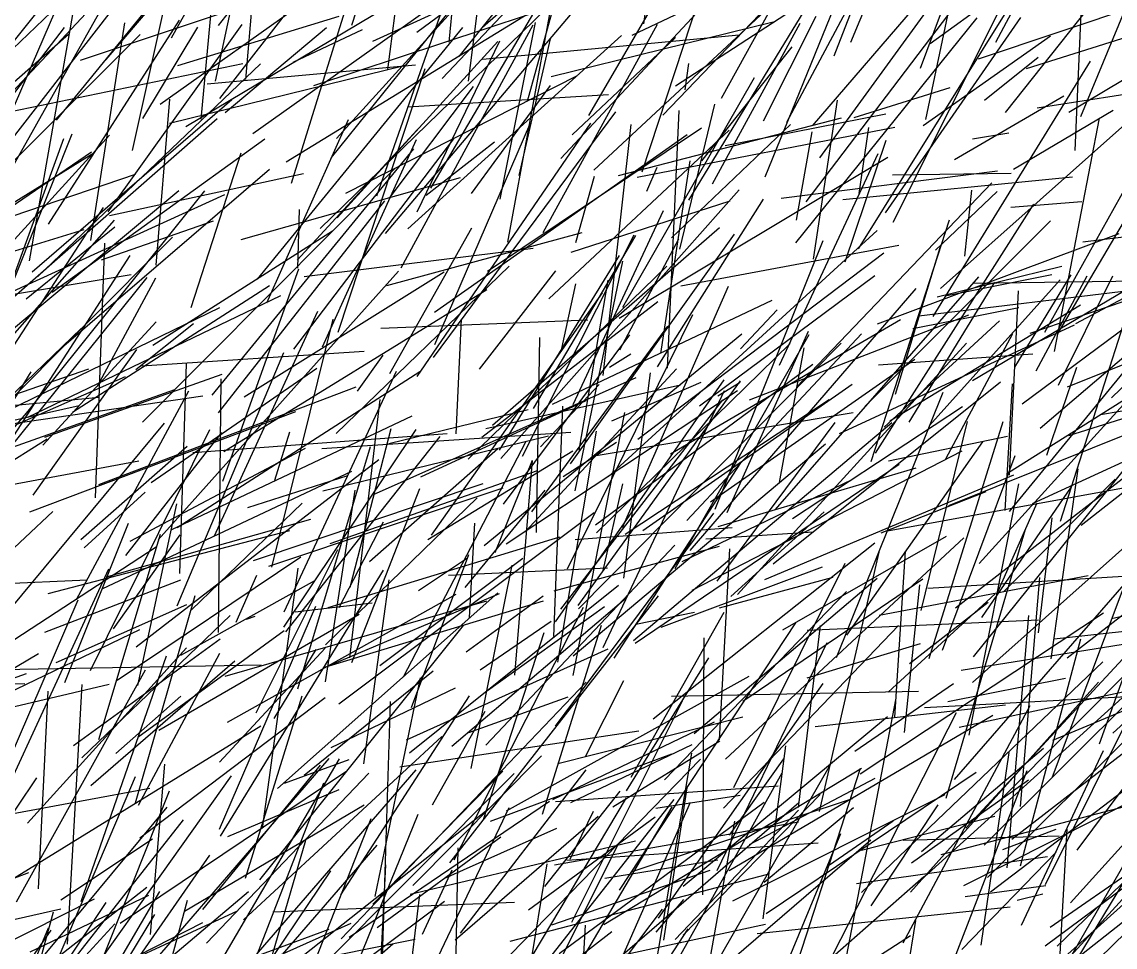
# Model space of a CAD drawing. Header units: metres. Extents: x 0 to 1019, y 0 to 619.
# Drawn here: x 688.9 to 769.9, y 483.8 to 552.3 of the extents above; entities that cross this region are included whole.
import ezdxf

# ---------------------------------------------------------------- set-up
doc = ezdxf.new("R2010")
doc.units = ezdxf.units.M

msp = doc.modelspace()

# ---------------------------------------------------------------- linework, layer by layer
at = {"color": 61}
for p, q in [((761.089, 550.786), (771.007, 569.623)), ((714.947, 550.859), (726.836, 556.308)), ((736.411, 545.372), (746.606, 556.003)), ((719.017, 513.955), (729.762, 520.522))]:
    msp.add_line(p, q, dxfattribs=at)
at = {"color": 148}
for p, q in [((695.201, 549.504), (710.944, 567.981)), ((721.343, 549.729), (735.029, 566.844)), ((755.501, 548.86), (761.26, 564.429))]:
    msp.add_line(p, q, dxfattribs=at)
at = {"color": 42}
for p, q in [((705.543, 548.03), (707.186, 567.194)), ((732.804, 505.168), (742.185, 519.626)), ((729.668, 485.609), (737.863, 501.993)), ((738.093, 479.911), (751.822, 491.712)), ((743.403, 477.223), (749.609, 492.167))]:
    msp.add_line(p, q, dxfattribs=at)
at = {"color": 197}
for p, q in [((720.085, 548.096), (737.903, 567.004)), ((748.034, 542.214), (758.63, 556.795)), ((720.791, 498.648), (733.68, 509.62)), ((762.974, 485.392), (769.046, 498.334))]:
    msp.add_line(p, q, dxfattribs=at)
at = {"color": 112}
for p, q in [((720.603, 550.797), (722.152, 566.624)), ((695.345, 538.224), (705.273, 552.104)), ((734.061, 496.347), (740.966, 508.562))]:
    msp.add_line(p, q, dxfattribs=at)
at = {"color": 83}
for p, q in [((703.503, 552.029), (713.9, 565.206)), ((712.949, 539.605), (730.088, 548.319)), ((739.14, 523.842), (752.127, 533.511)), ((750.054, 506.876), (760.125, 521.19))]:
    msp.add_line(p, q, dxfattribs=at)
at = {"color": 70}
for p, q in [((723.056, 551.894), (738.794, 565.745)), ((697.366, 494.453), (701.773, 509.808)), ((707.872, 495.507), (724.204, 509.996)), ((751.025, 496.595), (769.045, 508.517))]:
    msp.add_line(p, q, dxfattribs=at)
at = {"color": 153}
for p, q in [((703.295, 547.913), (706.879, 564.8)), ((679.209, 539.383), (693.362, 557.136)), ((762.194, 538.565), (767.45, 538.98))]:
    msp.add_line(p, q, dxfattribs=at)
at = {"color": 59}
for p, q in [((713.392, 552.045), (717.488, 564.72)), ((750.915, 535.489), (762.096, 553.407)), ((732, 526.089), (734.061, 544.691)), ((740.498, 524.601), (742.141, 525.617))]:
    msp.add_line(p, q, dxfattribs=at)
at = {"color": 202}
for p, q in [((718.192, 551.533), (736.502, 565.028)), ((766.952, 542.777), (767.565, 556.695))]:
    msp.add_line(p, q, dxfattribs=at)
at = {"color": 19}
for p, q in [((722.027, 547.892), (724.208, 565.078)), ((758.794, 534.949), (759.294, 539.834)), ((694.551, 525.323), (698.869, 533.333)), ((754.924, 529.587), (762.786, 531.142)), ((691.962, 477.809), (711.709, 485.103))]:
    msp.add_line(p, q, dxfattribs=at)
at = {"color": 62}
for p, q in [((756.206, 550.681), (775.169, 564.459)), ((700.995, 486.423), (714.309, 494.3))]:
    msp.add_line(p, q, dxfattribs=at)
at = {"color": 54}
for p, q in [((702.231, 545.078), (703.894, 563.162)), ((760.036, 508.173), (766.683, 517.844)), ((741.677, 495.594), (749.927, 512.21)), ((726.474, 486.517), (735.846, 493.402)), ((760.918, 472.737), (771.127, 489.506)), ((679.522, 467.767), (695.837, 485.49))]:
    msp.add_line(p, q, dxfattribs=at)
at = {"color": 185}
for p, q in [((716.062, 548.765), (717.917, 563.487)), ((728.143, 548.248), (744.578, 552.29)), ((758.031, 542.108), (766.107, 546.813)), ((731.433, 515.052), (747.534, 526.932)), ((694.027, 504.261), (702.862, 522.098))]:
    msp.add_line(p, q, dxfattribs=at)
at = {"color": 12}
for p, q in [((740.757, 546.633), (749.969, 563.327)), ((696.977, 513.829), (709.956, 520.723))]:
    msp.add_line(p, q, dxfattribs=at)
at = {"color": 186}
for p, q in [((711.875, 542.253), (727.71, 561.914)), ((707.083, 531.493), (713.13, 545.057)), ((767.52, 535.989), (783.591, 537.973)), ((762.08, 518.72), (762.764, 532.375)), ((732.006, 505.958), (740.988, 524.991))]:
    msp.add_line(p, q, dxfattribs=at)
at = {"color": 115}
for p, q in [((730.933, 545.37), (740.698, 562.098)), ((731.513, 514.458), (745.849, 528.474)), ((732.724, 494.16), (740.642, 499.032)), ((715.089, 473.85), (715.896, 489.867)), ((683.596, 476.051), (702.351, 485.577))]:
    msp.add_line(p, q, dxfattribs=at)
at = {"color": 221}
for p, q in [((747.491, 544.585), (762.754, 562.361)), ((707.464, 511.907), (711.998, 530.28)), ((717.202, 503.785), (726.274, 521.192))]:
    msp.add_line(p, q, dxfattribs=at)
at = {"color": 72}
for p, q in [((750.334, 550.789), (755.053, 562.14)), ((701.09, 544.542), (718.061, 554.659)), ((684.804, 521.373), (693.351, 529.58)), ((682.672, 500.054), (697.675, 507.294)), ((747.688, 500.091), (761.787, 501.709)), ((738.189, 473.564), (755.743, 489.001))]:
    msp.add_line(p, q, dxfattribs=at)
at = {"color": 23}
msp.add_line((703.621, 546.623), (715.062, 561.378), dxfattribs=at)
at = {"color": 74}
for p, q in [((749.117, 549.773), (753.75, 561.817)), ((758.501, 504.274), (775.62, 507.015)), ((705.523, 488.859), (709.697, 502.38)), ((713.183, 484.488), (728.024, 494.584))]:
    msp.add_line(p, q, dxfattribs=at)
at = {"color": 84}
for p, q in [((684.802, 543.425), (700.806, 560.532)), ((689.515, 534.59), (692.88, 553.676)), ((763.789, 516.613), (783.415, 525.685)), ((703.58, 497.453), (711.418, 505.916))]:
    msp.add_line(p, q, dxfattribs=at)
at = {"color": 16}
for p, q in [((734.158, 551.31), (754.122, 560.818)), ((753.657, 524.707), (756.967, 535.583)), ((723.993, 512.996), (726.766, 519.819)), ((761.38, 494.614), (777.076, 510.434)), ((694.048, 495.732), (704.71, 504.966)), ((728.741, 483.279), (743.922, 494.509))]:
    msp.add_line(p, q, dxfattribs=at)
at = {"color": 51}
for p, q in [((735.02, 552.149), (736.177, 560.958)), ((725.788, 540.915), (728.101, 551.03)), ((753.232, 522.751), (767.358, 531.329)), ((697.389, 526.557), (701.658, 529.949)), ((727.515, 493.614), (731.888, 507.616)), ((764.726, 483.868), (773.528, 490.403))]:
    msp.add_line(p, q, dxfattribs=at)
at = {"color": 203}
msp.add_line((744.008, 540.808), (752.055, 560.659), dxfattribs=at)
at = {"color": 104}
for p, q in [((745.591, 544.871), (753.881, 560.388)), ((716.199, 526.255), (722.264, 537.039)), ((694.406, 517.035), (695.095, 535.91)), ((748.769, 489.866), (753.475, 493.115))]:
    msp.add_line(p, q, dxfattribs=at)
at = {"color": 233}
msp.add_line((708.918, 540.343), (715.02, 560.052), dxfattribs=at)
at = {"color": 50}
for p, q in [((731.315, 541.313), (750.838, 559.5)), ((761.799, 545.579), (772.477, 559.03)), ((755.707, 544.622), (765.129, 551.247)), ((750.578, 545.222), (757.708, 547.43)), ((689.26, 531.77), (695.846, 537.101)), ((758.846, 492.573), (774.267, 509.222))]:
    msp.add_line(p, q, dxfattribs=at)
at = {"color": 39}
for p, q in [((734.89, 541.189), (741.028, 559.912)), ((699.883, 544.798), (717.356, 549.094)), ((712.376, 529.316), (718.825, 548.838)), ((745.064, 526.859), (752.362, 542.535)), ((767.407, 515.025), (779.648, 524.623)), ((746.022, 515.503), (758.602, 523.809))]:
    msp.add_line(p, q, dxfattribs=at)
at = {"color": 24}
for p, q in [((755.907, 545.068), (758.947, 559.55)), ((716.145, 539.208), (722.389, 547.508)), ((703.595, 492.496), (710.725, 509.021)), ((758.363, 500.066), (772.198, 503.042)), ((724.027, 478.57), (733.739, 494.812)), ((758.809, 487.52), (764.776, 488.337))]:
    msp.add_line(p, q, dxfattribs=at)
at = {"color": 155}
for p, q in [((767.383, 545.274), (773.459, 560.037)), ((695.449, 537.941), (709.815, 541.05)), ((753.605, 500.801), (754.383, 513.091)), ((715.257, 485.223), (724.413, 491.94))]:
    msp.add_line(p, q, dxfattribs=at)
at = {"color": 134}
for p, q in [((697.139, 542.764), (700.783, 559.221)), ((759.797, 549.563), (778.022, 555.651)), ((719.285, 514.267), (731.944, 532.223)), ((729.921, 513.963), (741.546, 514.838)), ((757.402, 494.786), (763.287, 514.722))]:
    msp.add_line(p, q, dxfattribs=at)
at = {"color": 237}
for p, q in [((715.237, 539.398), (722.153, 559.125)), ((734.256, 506.464), (753.368, 522.617)), ((722.231, 496.99), (725.26, 512.058))]:
    msp.add_line(p, q, dxfattribs=at)
at = {"color": 3}
for p, q in [((726.406, 546.411), (729.91, 559.242)), ((692.688, 523.395), (707.287, 532.758)), ((722.058, 499.661), (729.4, 502.297)), ((728.628, 479.057), (746.483, 494.464))]:
    msp.add_line(p, q, dxfattribs=at)
at = {"color": 14}
for p, q in [((737.364, 547.545), (754.945, 559.01)), ((738.203, 515.359), (751.13, 529.198)), ((700.446, 509.042), (708.349, 527.802)), ((732.642, 522.749), (739.268, 525.619)), ((723.659, 493.095), (737.081, 498.069))]:
    msp.add_line(p, q, dxfattribs=at)
at = {"color": 218}
for p, q in [((700.024, 551.102), (704.194, 558.588)), ((724.378, 539.173), (726.981, 552.255)), ((741.463, 509.741), (748.375, 516.014)), ((769.65, 508.105), (784.821, 511.517)), ((754.21, 484.075), (763.624, 501.655)), ((708.4, 495.908), (713.178, 497.651)), ((731.653, 474.935), (738.297, 485.128))]:
    msp.add_line(p, q, dxfattribs=at)
at = {"color": 76}
for p, q in [((712.247, 543.651), (725.763, 558.571)), ((712.605, 484.367), (730.752, 503.396))]:
    msp.add_line(p, q, dxfattribs=at)
at = {"color": 37}
for p, q in [((738.342, 539.076), (749.43, 557.273)), ((688.13, 545.659), (705.324, 549.198)), ((685.236, 537.005), (694.286, 542.589)), ((686.377, 468.428), (691.288, 486.385))]:
    msp.add_line(p, q, dxfattribs=at)
at = {"color": 71}
for p, q in [((753.481, 537.453), (763.191, 556.857)), ((729.767, 523.962), (736.461, 538.326))]:
    msp.add_line(p, q, dxfattribs=at)
at = {"color": 193}
for p, q in [((688.386, 541.742), (696.471, 556.154)), ((757.449, 532.036), (765.221, 533.581)), ((737.934, 488.285), (753.056, 500.853))]:
    msp.add_line(p, q, dxfattribs=at)
at = {"color": 143}
for p, q in [((699.195, 546.204), (712.371, 555.563)), ((711.22, 528.214), (718.169, 543.584)), ((706.312, 501.109), (712.351, 513.214)), ((754.328, 499.648), (755.439, 510.596))]:
    msp.add_line(p, q, dxfattribs=at)
at = {"color": 90}
for p, q in [((715.888, 536.612), (732.075, 555.79)), ((730.679, 497.891), (733.518, 503.518))]:
    msp.add_line(p, q, dxfattribs=at)
at = {"color": 129}
for p, q in [((747.032, 538.963), (759.666, 555.594)), ((694.642, 499.136), (699.225, 514.361)), ((711.38, 504.495), (727.578, 509.41)), ((733.727, 495.337), (739.834, 505.198)), ((703.87, 480.383), (718.146, 496.899))]:
    msp.add_line(p, q, dxfattribs=at)
at = {"color": 89}
for p, q in [((682.421, 544.717), (693.57, 555.359)), ((743.865, 544.953), (747.781, 552.726)), ((683.449, 527.622), (703.412, 545.141)), ((713.384, 504.849), (718.412, 517.725))]:
    msp.add_line(p, q, dxfattribs=at)
at = {"color": 243}
for p, q in [((693.283, 549.455), (709.706, 554.946)), ((732.446, 480.817), (738.468, 494.493)), ((758.567, 483.582), (765.548, 490.79)), ((724.952, 478.984), (732.635, 484.923))]:
    msp.add_line(p, q, dxfattribs=at)
at = {"color": 142}
for p, q in [((706.047, 544.014), (721.603, 555.075)), ((758.711, 488.322), (772.569, 495.31))]:
    msp.add_line(p, q, dxfattribs=at)
at = {"color": 224}
msp.add_line((711.048, 536.979), (729.902, 555.331), dxfattribs=at)
at = {"color": 80}
msp.add_line((683.886, 535.659), (692.063, 554.609), dxfattribs=at)
at = {"color": 183}
for p, q in [((686.177, 540.993), (696.602, 554.439)), ((757.14, 505.758), (762.501, 520.172)), ((709.782, 483.136), (723.542, 494.033))]:
    msp.add_line(p, q, dxfattribs=at)
at = {"color": 207}
for p, q in [((710.579, 547.589), (729.67, 553.92)), ((673.67, 519.468), (693.18, 523.89)), ((740.627, 499.122), (741.374, 513.253)), ((765.408, 506.585), (773.966, 507.552)), ((765.623, 483.825), (785.103, 502.685))]:
    msp.add_line(p, q, dxfattribs=at)
at = {"color": 164}
msp.add_line((719.233, 539.978), (727.535, 554.129), dxfattribs=at)
at = {"color": 68}
for p, q in [((724.927, 535.976), (728.25, 553.969)), ((706.092, 512.406), (723.107, 518.103)), ((765.322, 473.788), (766.355, 492.495)), ((735.925, 484.873), (737.974, 487.279)), ((701.77, 480.377), (713.332, 485.538))]:
    msp.add_line(p, q, dxfattribs=at)
at = {"color": 246}
for p, q in [((763.349, 548.848), (779.388, 553.875)), ((746.311, 537.617), (747.467, 544.143)), ((756.737, 531.921), (765.974, 534.202)), ((712.582, 487.636), (722.091, 502.371)), ((745.919, 481.192), (751.046, 497.007)), ((705.122, 480), (711.323, 495.926)), ((743.912, 488.572), (750.533, 494.106))]:
    msp.add_line(p, q, dxfattribs=at)
at = {"color": 73}
for p, q in [((708.517, 541.931), (726.804, 553.13)), ((746.306, 525.228), (760.793, 540.367)), ((739.369, 487.641), (739.49, 506.663))]:
    msp.add_line(p, q, dxfattribs=at)
at = {"color": 174}
for p, q in [((766.482, 545.605), (780.093, 553.759)), ((735.243, 539.75), (736.005, 541.536)), ((747.099, 503.7), (755.491, 506.244))]:
    msp.add_line(p, q, dxfattribs=at)
at = {"color": 229}
for p, q in [((690.928, 537.3), (700.611, 552.43)), ((723.322, 522.173), (737.722, 525.402))]:
    msp.add_line(p, q, dxfattribs=at)
at = {"color": 140}
for p, q in [((691.522, 545.018), (697.923, 552.88)), ((683.527, 474.654), (699.7, 494.127)), ((761.591, 490.985), (765.541, 492.489))]:
    msp.add_line(p, q, dxfattribs=at)
at = {"color": 157}
for p, q in [((694.063, 536.097), (696.585, 552.218)), ((690.125, 533.443), (706.627, 549.182)), ((699.041, 513.924), (716.832, 533.826)), ((718.491, 518.59), (730.74, 524.249)), ((736.532, 496.152), (750.015, 510.106))]:
    msp.add_line(p, q, dxfattribs=at)
at = {"color": 107}
for p, q in [((700.498, 549.057), (712.453, 552.704)), ((723.06, 549.542), (742.077, 551.333)), ((736.767, 526.648), (737.622, 545.73)), ((704.016, 503.821), (723.387, 509.409))]:
    msp.add_line(p, q, dxfattribs=at)
at = {"color": 121}
for p, q in [((728.864, 542.173), (738.919, 552.947)), ((710.691, 474.901), (718.292, 493.602)), ((728.824, 476.585), (736.388, 486.568))]:
    msp.add_line(p, q, dxfattribs=at)
at = {"color": 241}
for p, q in [((746.265, 535.93), (759.708, 552.597)), ((757.972, 482.787), (763.411, 496.852))]:
    msp.add_line(p, q, dxfattribs=at)
at = {"color": 87}
for p, q in [((752.909, 538.156), (762.938, 552.616)), ((732.387, 518.623), (752.289, 536.845)), ((715.969, 532.778), (730.45, 536.693)), ((684.367, 516.158), (698.235, 533.351)), ((764.072, 526.436), (767.85, 533.492)), ((695.205, 511.201), (710.35, 515.448)), ((689.564, 483.413), (698.355, 487.611))]:
    msp.add_line(p, q, dxfattribs=at)
at = {"color": 46}
for p, q in [((677.033, 532.211), (692.101, 551.876)), ((697.836, 526.825), (714.3, 527.912)), ((768.76, 498.826), (773.082, 510.917)), ((734.151, 489.352), (750.455, 494.764))]:
    msp.add_line(p, q, dxfattribs=at)
at = {"color": 31}
for p, q in [((697.896, 545.129), (701.987, 551.889)), ((731.328, 520.146), (750.517, 523.361)), ((688.277, 488.83), (706.656, 500.141))]:
    msp.add_line(p, q, dxfattribs=at)
at = {"color": 146}
for p, q in [((704.003, 545.577), (711.508, 551.874)), ((737.052, 536.291), (745.881, 544.698))]:
    msp.add_line(p, q, dxfattribs=at)
at = {"color": 252}
msp.add_line((706.39, 533.247), (721.614, 551.871), dxfattribs=at)
at = {"color": 189}
for p, q in [((709.047, 549.31), (714.167, 551.725)), ((764.139, 545.921), (782.215, 548.732)), ((678.754, 516.288), (697.616, 519.776)), ((754.697, 504.771), (760.513, 509.302)), ((723.186, 476.821), (737.268, 494.692))]:
    msp.add_line(p, q, dxfattribs=at)
at = {"color": 226}
for p, q in [((717.031, 534.081), (726.803, 552.068)), ((678.27, 510.253), (693.786, 510.973))]:
    msp.add_line(p, q, dxfattribs=at)
at = {"color": 179}
for p, q in [((727.565, 536.681), (736.022, 552.135)), ((753.139, 519.789), (761.943, 521.601)), ((706.781, 492.54), (709.417, 511.824))]:
    msp.add_line(p, q, dxfattribs=at)
at = {"color": 236}
for p, q in [((740.103, 540.303), (746.581, 552.192)), ((697.42, 506), (715.382, 519.872))]:
    msp.add_line(p, q, dxfattribs=at)
at = {"color": 82}
for p, q in [((676.72, 537.705), (692.394, 551.372)), ((758.008, 496.178), (774.548, 515.183))]:
    msp.add_line(p, q, dxfattribs=at)
at = {"color": 6}
for p, q in [((681.168, 534.84), (697.721, 551.358)), ((749.911, 534.529), (752.948, 543.543)), ((726.723, 476.545), (737.119, 494.142))]:
    msp.add_line(p, q, dxfattribs=at)
at = {"color": 35}
for p, q in [((712.305, 537.785), (724.191, 550.827)), ((766.996, 529.963), (779.994, 536.851)), ((755.385, 530.508), (774.809, 532.858)), ((736.612, 481.168), (745.253, 496.666))]:
    msp.add_line(p, q, dxfattribs=at)
at = {"color": 110}
for p, q in [((717.543, 536.97), (733.346, 551.289)), ((705.192, 536.184), (721.437, 540.778)), ((679.57, 505.063), (691.236, 516.023)), ((706.58, 488.749), (721.649, 507.584)), ((692.275, 475.445), (698.808, 486.172))]:
    msp.add_line(p, q, dxfattribs=at)
at = {"color": 225}
for p, q in [((718.226, 538.216), (724.357, 550.897)), ((729.037, 518.632), (732.994, 521.167)), ((720.639, 489.995), (736.086, 509.77)), ((741.323, 489.447), (760.853, 500.951)), ((704.979, 474.615), (709.987, 491.681))]:
    msp.add_line(p, q, dxfattribs=at)
at = {"color": 138}
for p, q in [((729.7, 543.936), (737.346, 551.124)), ((759.34, 543.619), (762.042, 544.083)), ((751.839, 519.72), (757.65, 537.622)), ((721.116, 521.782), (721.506, 530.274))]:
    msp.add_line(p, q, dxfattribs=at)
at = {"color": 57}
for p, q in [((739.316, 542.012), (745.989, 550.444)), ((685.694, 526.147), (692.062, 543.66)), ((719.789, 483.034), (725.035, 494.098)), ((698.161, 475.938), (701.213, 487.243))]:
    msp.add_line(p, q, dxfattribs=at)
at = {"color": 95}
for p, q in [((702.665, 547.702), (718.107, 549.104)), ((756.167, 522.403), (765.842, 533.183)), ((733.638, 514.34), (748.727, 524.335)), ((728.473, 500.127), (740.202, 515.899)), ((687.794, 497.09), (693.112, 509.492))]:
    msp.add_line(p, q, dxfattribs=at)
at = {"color": 201}
for p, q in [((738.065, 547.249), (738.343, 549.199)), ((691.189, 532.277), (706.946, 543.639)), ((756.611, 535.374), (761.179, 539.735)), ((762.085, 516.021), (775.076, 531.893)), ((758.091, 508.899), (772.955, 520.403)), ((734.373, 506.283), (753.926, 519.53)), ((732.011, 511.651), (733.449, 518.072))]:
    msp.add_line(p, q, dxfattribs=at)
at = {"color": 222}
for p, q in [((756.451, 530.459), (768.103, 549.394)), ((741.175, 515.951), (747.214, 529.39)), ((755.548, 508.705), (758.985, 522.689))]:
    msp.add_line(p, q, dxfattribs=at)
at = {"color": 10}
for p, q in [((760.246, 546.494), (764.212, 549.689)), ((764.77, 488.41), (773.125, 505.235))]:
    msp.add_line(p, q, dxfattribs=at)
at = {"color": 187}
for p, q in [((733.45, 531.152), (743.218, 548.169)), ((686.408, 522.266), (702.362, 524.604)), ((682.75, 465.727), (690.925, 485.202))]:
    msp.add_line(p, q, dxfattribs=at)
at = {"color": 1}
for p, q in [((722.251, 539.573), (728.104, 547.589)), ((741.344, 492.057), (745.387, 497.7))]:
    msp.add_line(p, q, dxfattribs=at)
at = {"color": 154}
for p, q in [((756.988, 532.555), (773.992, 547.681)), ((745.048, 518.179), (746.874, 528.161)), ((740.453, 489.43), (748.592, 506.32)), ((700.095, 473.816), (715.269, 491.324))]:
    msp.add_line(p, q, dxfattribs=at)
at = {"color": 21}
for p, q in [((689.712, 533.768), (704.497, 546.548)), ((741.025, 543.136), (752.923, 545.483)), ((765.415, 527.89), (768.747, 545.157)), ((680.76, 530.877), (697.054, 533.585)), ((734.424, 507.692), (738.759, 508.573))]:
    msp.add_line(p, q, dxfattribs=at)
at = {"color": 137}
for p, q in [((698.889, 534.281), (699.899, 546.562)), ((740.912, 494.065), (753.87, 507.591)), ((752.768, 471.232), (755.149, 485.736))]:
    msp.add_line(p, q, dxfattribs=at)
at = {"color": 251}
msp.add_line((717.524, 546.002), (732.395, 546.912), dxfattribs=at)
at = {"color": 52}
for p, q in [((737.688, 535.461), (740.261, 546.2)), ((726.849, 523.659), (734.42, 536.482)), ((733.245, 527.99), (737.601, 536.215)), ((765.679, 481.404), (771.134, 490.833))]:
    msp.add_line(p, q, dxfattribs=at)
at = {"color": 118}
for p, q in [((747.571, 534.724), (749.36, 546.486)), ((722.008, 519.914), (736.721, 534.201)), ((728.652, 504.865), (731.509, 521.98)), ((762.896, 494.187), (764.334, 511.128)), ((728.385, 489.854), (746.455, 493.034))]:
    msp.add_line(p, q, dxfattribs=at)
at = {"color": 188}
for p, q in [((762.384, 541.382), (769.774, 545.758)), ((689.776, 517.228), (697.454, 528.03)), ((687.008, 472.047), (705.728, 487.884))]:
    msp.add_line(p, q, dxfattribs=at)
at = {"color": 15}
for p, q in [((719.426, 527.429), (732.939, 545.632)), ((762.896, 489.792), (767.369, 506.598)), ((719.355, 494.304), (723.26, 501.239)), ((693.084, 478.287), (699.875, 495.34))]:
    msp.add_line(p, q, dxfattribs=at)
at = {"color": 135}
for p, q in [((733.14, 540.922), (749.655, 545.185)), ((718.886, 539.455), (723.959, 543.403)), ((723.801, 522.417), (740.624, 537.058)), ((696.228, 485.547), (712.932, 496.759)), ((750.765, 488.467), (764.906, 490.466)), ((704.821, 475.669), (720.244, 487.165))]:
    msp.add_line(p, q, dxfattribs=at)
at = {"color": 159}
for p, q in [((709.33, 534.638), (718.227, 544.307)), ((704.829, 507.837), (706.355, 511.3)), ((746.463, 494.113), (748.099, 507.577))]:
    msp.add_line(p, q, dxfattribs=at)
at = {"color": 113}
for p, q in [((718.219, 526.034), (731.08, 544.783)), ((726.711, 515.999), (736.783, 529.743))]:
    msp.add_line(p, q, dxfattribs=at)
at = {"color": 227}
for p, q in [((719.541, 528.397), (726.637, 544.863)), ((714.277, 497.332), (716.159, 510.963)), ((678.806, 485.258), (689.46, 489.292))]:
    msp.add_line(p, q, dxfattribs=at)
at = {"color": 176}
msp.add_line((723.43, 533.832), (739.278, 544.44), dxfattribs=at)
at = {"color": 91}
for p, q in [((727.984, 531.791), (741.329, 544.264)), ((724.626, 516.568), (733.974, 529.117)), ((752.447, 508.343), (767.928, 511.28))]:
    msp.add_line(p, q, dxfattribs=at)
at = {"color": 18}
for p, q in [((734.507, 540.779), (753.588, 544.505)), ((733.521, 511.096), (735.517, 526.308))]:
    msp.add_line(p, q, dxfattribs=at)
at = {"color": 29}
for p, q in [((750.959, 539.588), (751.68, 544.473)), ((714.931, 486.942), (724.579, 496.801))]:
    msp.add_line(p, q, dxfattribs=at)
at = {"color": 49}
for p, q in [((678.865, 525.704), (695.435, 543.913)), ((697.537, 503.15), (700.421, 516.591)), ((735.696, 500.67), (752.116, 513.715)), ((762.26, 491.752), (776.338, 502.674))]:
    msp.add_line(p, q, dxfattribs=at)
at = {"color": 98}
for p, q in [((684.917, 524.572), (692.677, 543.993)), ((729.976, 535.956), (731.361, 540.871)), ((739.946, 516.753), (755.089, 527.3)), ((689.541, 515.995), (709.234, 523.428)), ((705.694, 516.326), (713.081, 518.694)), ((740.617, 508.896), (749.029, 511.154))]:
    msp.add_line(p, q, dxfattribs=at)
at = {"color": 88}
for p, q in [((709.093, 528.043), (720.929, 543.623)), ((724.431, 519.956), (742.072, 539.859)), ((759.345, 503.353), (776.992, 519.103))]:
    msp.add_line(p, q, dxfattribs=at)
at = {"color": 206}
msp.add_line((719.502, 530.788), (738.222, 543.944), dxfattribs=at)
at = {"color": 109}
for p, q in [((677.974, 531.682), (694.118, 542.66)), ((699.093, 499.822), (713.94, 508.427))]:
    msp.add_line(p, q, dxfattribs=at)
at = {"color": 128}
for p, q in [((701.48, 531.13), (705.197, 542.583)), ((744.594, 512.141), (761.414, 525.629)), ((759.097, 499.45), (762.777, 518.086)), ((692.776, 498.7), (703.629, 506.587))]:
    msp.add_line(p, q, dxfattribs=at)
at = {"color": 242}
for p, q in [((703.053, 524.638), (717.988, 542.899)), ((752.59, 514.458), (760.366, 517.521))]:
    msp.add_line(p, q, dxfattribs=at)
at = {"color": 9}
for p, q in [((733.181, 530.336), (753.072, 542.279)), ((766.354, 505.189), (778.241, 514.421)), ((724.846, 493.856), (742.812, 503.832))]:
    msp.add_line(p, q, dxfattribs=at)
at = {"color": 127}
for p, q in [((736.263, 527.727), (738.454, 541.995)), ((707.237, 511.991), (724.602, 517.774))]:
    msp.add_line(p, q, dxfattribs=at)
at = {"color": 160}
for p, q in [((677.617, 534.32), (697.376, 541.009)), ((730.136, 509.057), (742.177, 525.713)), ((716.118, 521.056), (726.442, 523.587)), ((712.416, 501.794), (731.324, 515.943)), ((691.825, 487.269), (698.618, 491.782)), ((737.412, 473.45), (754.762, 484.631))]:
    msp.add_line(p, q, dxfattribs=at)
at = {"color": 208}
for p, q in [((692.061, 528.305), (707.3, 541.379)), ((714.683, 512.318), (724.202, 520.684)), ((711.948, 504.725), (724.315, 509.95))]:
    msp.add_line(p, q, dxfattribs=at)
at = {"color": 145}
for p, q in [((697.893, 522.652), (716.548, 541.409)), ((714.991, 517.281), (734.454, 525.947)), ((686.372, 492.249), (695.382, 511.771)), ((697.536, 499.321), (708.385, 507.209))]:
    msp.add_line(p, q, dxfattribs=at)
at = {"color": 77}
for p, q in [((745.187, 539.246), (761.194, 541.256)), ((674.115, 530.934), (693.569, 536.92)), ((766.394, 525.258), (781.135, 531.17)), ((684.779, 521.985), (703.619, 531.131)), ((727.37, 520.813), (731.707, 525.446)), ((717.441, 499.124), (732.367, 505.861))]:
    msp.add_line(p, q, dxfattribs=at)
at = {"color": 106}
for p, q in [((753.431, 540.962), (762.204, 541.076)), ((728.361, 510.143), (740.605, 513.471)), ((721.045, 484.308), (731.624, 493.466))]:
    msp.add_line(p, q, dxfattribs=at)
at = {"color": 172}
for p, q in [((749.747, 539.131), (766.754, 540.822)), ((726.024, 520.133), (734.29, 536.521)), ((729.58, 519.552), (741.738, 536.567)), ((711.776, 513.668), (727.129, 519.073))]:
    msp.add_line(p, q, dxfattribs=at)
at = {"color": 195}
for p, q in [((764.721, 529.313), (770.814, 540.229)), ((732.047, 485.426), (751.141, 497.013))]:
    msp.add_line(p, q, dxfattribs=at)
at = {"color": 28}
for p, q in [((681.784, 524.136), (700.575, 539.813)), ((765.702, 529.243), (771.982, 539.913))]:
    msp.add_line(p, q, dxfattribs=at)
at = {"color": 8}
for p, q in [((684.459, 530.6), (703.97, 539.502)), ((734.558, 521.391), (752.774, 535.18)), ((756.147, 505.138), (761.612, 522.688)), ((765.271, 496.376), (772.458, 515.518)), ((737.332, 484.339), (746.465, 493.902))]:
    msp.add_line(p, q, dxfattribs=at)
at = {"color": 100}
for p, q in [((689.223, 523.212), (702.495, 539.783)), ((692.12, 503.357), (696.858, 515.159)), ((712.441, 508.929), (715.735, 515.256))]:
    msp.add_line(p, q, dxfattribs=at)
at = {"color": 55}
for p, q in [((687.774, 527.43), (694.983, 538.537)), ((733.433, 514.831), (741.288, 532.729)), ((693.245, 476.725), (702.868, 490.563))]:
    msp.add_line(p, q, dxfattribs=at)
at = {"color": 181}
for p, q in [((703.521, 523.324), (715.821, 539.031)), ((720.959, 490.239), (730.544, 508.952)), ((706.146, 477.319), (725.413, 496.624))]:
    msp.add_line(p, q, dxfattribs=at)
at = {"color": 141}
for p, q in [((729.629, 535.247), (741.405, 539.037)), ((717.647, 498.143), (733.13, 510.56)), ((729.603, 494.485), (738.596, 498.774)), ((704.213, 491.962), (712.458, 495.435))]:
    msp.add_line(p, q, dxfattribs=at)
at = {"color": 204}
for p, q in [((736.013, 526.747), (743.868, 539.157)), ((734.926, 514.628), (750.439, 525.452)), ((678.855, 483.676), (691.832, 486.597))]:
    msp.add_line(p, q, dxfattribs=at)
at = {"color": 45}
for p, q in [((752.18, 520.352), (763.888, 538.782)), ((695.901, 498.114), (700.714, 502.356))]:
    msp.add_line(p, q, dxfattribs=at)
at = {"color": 41}
for p, q in [((709.388, 534.06), (709.505, 538.393)), ((737.755, 532.734), (753.896, 535.758))]:
    msp.add_line(p, q, dxfattribs=at)
at = {"color": 191}
for p, q in [((679.837, 519.514), (695.797, 537.597)), ((737.844, 512.325), (750.428, 518.389)), ((722.895, 504.303), (728.144, 507.917))]:
    msp.add_line(p, q, dxfattribs=at)
at = {"color": 34}
for p, q in [((694.849, 534.666), (703.151, 537.546)), ((723.174, 513.517), (742.266, 529.178)), ((741.954, 509.879), (758.918, 528.49))]:
    msp.add_line(p, q, dxfattribs=at)
at = {"color": 133}
for p, q in [((698.645, 528.348), (711.96, 536.814)), ((689.382, 523.007), (708.133, 532.028)), ((737.334, 511.794), (747.258, 529.145)), ((732.462, 526.71), (734.045, 527.715)), ((715.636, 482.208), (716.243, 501.966))]:
    msp.add_line(p, q, dxfattribs=at)
at = {"color": 43}
for p, q in [((751.401, 523.833), (765.124, 537.557)), ((723.025, 521.544), (736.044, 531.593)), ((752.382, 526.883), (763.826, 527.702)), ((765.175, 505.115), (767.188, 519.199)), ((682.6, 500.225), (695.414, 503.237))]:
    msp.add_line(p, q, dxfattribs=at)
at = {"color": 58}
for p, q in [((685.5, 521.694), (700.093, 536.338)), ((707.628, 500.704), (710.75, 505.807)), ((725.105, 484.205), (744.206, 489.177)), ((729.846, 469.533), (730.686, 485.385))]:
    msp.add_line(p, q, dxfattribs=at)
at = {"color": 166}
for p, q in [((740.294, 516.202), (748.281, 536.111)), ((754.22, 491.674), (765.762, 492.012))]:
    msp.add_line(p, q, dxfattribs=at)
at = {"color": 139}
for p, q in [((752.305, 529.925), (770.215, 536.618)), ((741.063, 497.691), (758.698, 514.08))]:
    msp.add_line(p, q, dxfattribs=at)
at = {"color": 253}
msp.add_line((709.849, 533.428), (726.812, 535.536), dxfattribs=at)
at = {"color": 175}
for p, q in [((759.36, 525.728), (776.358, 535.804)), ((684.93, 518.717), (689.64, 526.373)), ((700.057, 514.69), (717.843, 523.107)), ((728.201, 485.417), (739.917, 489.458)), ((703.199, 481.368), (718.087, 484.356))]:
    msp.add_line(p, q, dxfattribs=at)
at = {"color": 11}
for p, q in [((763.039, 524.011), (778.441, 535.461)), ((676.061, 512.081), (690.812, 521.408)), ((743.843, 485.851), (745.52, 498.679))]:
    msp.add_line(p, q, dxfattribs=at)
at = {"color": 7}
for p, q in [((685.85, 517.764), (696.964, 534.984)), ((759.837, 512.176), (777.506, 531.649)), ((737.07, 502.353), (755.347, 502.71)), ((692.374, 479.423), (704.475, 496.441))]:
    msp.add_line(p, q, dxfattribs=at)
at = {"color": 40}
for p, q in [((724.327, 520.572), (733.207, 535.001)), ((732.128, 488.869), (740.488, 490.229))]:
    msp.add_line(p, q, dxfattribs=at)
at = {"color": 158}
for p, q in [((729.925, 517.563), (733.466, 534.568)), ((690.505, 520.941), (698.906, 530.087)), ((722.106, 508.173), (722.5, 515.162)), ((705.577, 508.057), (706.224, 508.273))]:
    msp.add_line(p, q, dxfattribs=at)
at = {"color": 254}
for p, q in [((763.611, 529.228), (779.587, 534.679)), ((720.545, 511.311), (732.309, 511.851))]:
    msp.add_line(p, q, dxfattribs=at)
at = {"color": 144}
msp.add_line((764.37, 522.204), (779.39, 535.03), dxfattribs=at)
at = {"color": 22}
for p, q in [((703.831, 518.275), (709.454, 534)), ((766.613, 487.041), (783.576, 505.832))]:
    msp.add_line(p, q, dxfattribs=at)
at = {"color": 214}
for p, q in [((705.416, 524.522), (720.218, 533.777)), ((757.386, 519.919), (762.349, 529.207)), ((750.043, 483.164), (753.669, 502.077))]:
    msp.add_line(p, q, dxfattribs=at)
at = {"color": 92}
msp.add_line((712.224, 521.812), (725.05, 534.197), dxfattribs=at)
at = {"color": 247}
for p, q in [((722.84, 526.56), (728.486, 533.85)), ((675.62, 522.663), (694.665, 524.495)), ((759.431, 505.258), (773.151, 522.329))]:
    msp.add_line(p, q, dxfattribs=at)
at = {"color": 30}
for p, q in [((728.95, 528.112), (729.963, 532.88)), ((759.368, 532.946), (776.241, 533.18)), ((687.247, 520.91), (689.807, 523.924)), ((696.656, 512.768), (703.747, 521.89)), ((751.125, 487.809), (769.008, 504.9))]:
    msp.add_line(p, q, dxfattribs=at)
at = {"color": 162}
for p, q in [((730.233, 520.566), (732.373, 533.167)), ((742.842, 524.293), (759.088, 530.593)), ((736.485, 484.284), (738.21, 495.558))]:
    msp.add_line(p, q, dxfattribs=at)
at = {"color": 86}
for p, q in [((744.751, 516.171), (759.814, 533.414)), ((754.65, 522.633), (761.015, 533.016)), ((711.443, 506.146), (722.673, 517.044))]:
    msp.add_line(p, q, dxfattribs=at)
at = {"color": 111}
for p, q in [((762.478, 526.708), (766.666, 533.557)), ((723.429, 502.759), (732.105, 508.99)), ((748.355, 481.903), (758.179, 501.131)), ((691.941, 475.614), (699.178, 487.885))]:
    msp.add_line(p, q, dxfattribs=at)
at = {"color": 132}
msp.add_line((765.727, 525.396), (769.755, 533.475), dxfattribs=at)
at = {"color": 32}
for p, q in [((703.913, 520.466), (723.384, 532.474)), ((765.862, 515.307), (771.155, 531.801)), ((690.177, 488.087), (690.892, 502.723)), ((742.835, 491.353), (752.141, 496.278))]:
    msp.add_line(p, q, dxfattribs=at)
at = {"color": 20}
for p, q in [((738.44, 513.149), (755.184, 532.55)), ((690.642, 507.082), (700.733, 510.973)), ((709.846, 496.492), (719.402, 504.218)), ((751.13, 490.938), (761.006, 493.472))]:
    msp.add_line(p, q, dxfattribs=at)
at = {"color": 131}
for p, q in [((728.248, 523.976), (744.522, 531.692)), ((761.121, 478.273), (778.495, 491.957))]:
    msp.add_line(p, q, dxfattribs=at)
at = {"color": 65}
for p, q in [((703.193, 514.168), (710.876, 530.875)), ((749.282, 505.225), (757.176, 524.874)), ((737.912, 484.655), (748.063, 495.058))]:
    msp.add_line(p, q, dxfattribs=at)
at = {"color": 217}
for p, q in [((729.356, 511.786), (738.65, 530.631)), ((701.599, 520.408), (720.451, 521.797)), ((713.266, 510.412), (716.298, 522.175))]:
    msp.add_line(p, q, dxfattribs=at)
at = {"color": 33}
for p, q in [((742.165, 528.076), (744.88, 530.976)), ((705.37, 485.783), (720.063, 499.371))]:
    msp.add_line(p, q, dxfattribs=at)
at = {"color": 216}
for p, q in [((715.536, 529.617), (730.856, 530.214)), ((718.614, 484.727), (720.812, 489.488))]:
    msp.add_line(p, q, dxfattribs=at)
at = {"color": 130}
for p, q in [((736.976, 520.296), (754.023, 530.244)), ((765.607, 481.979), (776.239, 493.664))]:
    msp.add_line(p, q, dxfattribs=at)
at = {"color": 116}
for p, q in [((749.497, 521.805), (766.907, 529.848)), ((723.143, 493.206), (727.642, 507.071)), ((697.688, 491.86), (711.422, 502.256))]:
    msp.add_line(p, q, dxfattribs=at)
at = {"color": 120}
msp.add_line((752.822, 522.262), (761.359, 530.151), dxfattribs=at)
at = {"color": 223}
for p, q in [((762.017, 518.912), (779.884, 530.189)), ((728.278, 494.692), (740.249, 500.46))]:
    msp.add_line(p, q, dxfattribs=at)
at = {"color": 240}
msp.add_line((727.059, 514.477), (727.311, 528.919), dxfattribs=at)
at = {"color": 248}
for p, q in [((730.182, 508.83), (749.614, 528.495)), ((766.492, 521.655), (771.834, 523.334)), ((760.472, 488.918), (772.616, 501.056)), ((765.096, 485.23), (781.956, 496.894))]:
    msp.add_line(p, q, dxfattribs=at)
at = {"color": 199}
for p, q in [((713.808, 524.946), (715.714, 527.618)), ((694.651, 518.038), (713.714, 525.256))]:
    msp.add_line(p, q, dxfattribs=at)
at = {"color": 108}
for p, q in [((681.212, 522.222), (693.915, 526.59)), ((701.501, 508.752), (709.702, 516.644))]:
    msp.add_line(p, q, dxfattribs=at)
at = {"color": 180}
for p, q in [((698.53, 518.18), (710.793, 526.654)), ((759.039, 476.628), (773.068, 489.224))]:
    msp.add_line(p, q, dxfattribs=at)
at = {"color": 119}
for p, q in [((700.44, 514.847), (718.421, 526.404)), ((755.565, 490.846), (764.609, 498.498)), ((751.844, 486.825), (756.806, 494.305))]:
    msp.add_line(p, q, dxfattribs=at)
at = {"color": 200}
for p, q in [((700.637, 511.434), (701.137, 526.965)), ((753.106, 502.646), (761.037, 509.933))]:
    msp.add_line(p, q, dxfattribs=at)
at = {"color": 173}
for p, q in [((708.364, 508.591), (716.703, 526.434)), ((717.805, 501.503), (722.061, 512.842)), ((760.218, 491.317), (780.165, 511.204))]:
    msp.add_line(p, q, dxfattribs=at)
at = {"color": 13}
msp.add_line((726.251, 514.558), (737.436, 526.591), dxfattribs=at)
at = {"color": 60}
for p, q in [((764.849, 520.191), (767.084, 526.711)), ((738.771, 479.79), (748.84, 497.286))]:
    msp.add_line(p, q, dxfattribs=at)
at = {"color": 161}
for p, q in [((769.657, 524.45), (772.093, 526.834)), ((711.155, 520.683), (729.611, 521.908))]:
    msp.add_line(p, q, dxfattribs=at)
at = {"color": 220}
for p, q in [((685.411, 521.094), (696.623, 526.023)), ((697.51, 481.288), (711.712, 497.722)), ((702.627, 484.063), (714.656, 496.643))]:
    msp.add_line(p, q, dxfattribs=at)
at = {"color": 93}
msp.add_line((690.661, 521.543), (703.781, 526.194), dxfattribs=at)
at = {"color": 147}
for p, q in [((703.5, 507.067), (703.707, 525.863)), ((738.742, 499.591), (752.297, 511.085)), ((742.349, 501.992), (755.663, 511.044)), ((688.312, 493.668), (698.429, 495.543))]:
    msp.add_line(p, q, dxfattribs=at)
at = {"color": 213}
for p, q in [((728.472, 507.862), (740.971, 525.789)), ((761.783, 516.106), (762.31, 525.491)), ((728.875, 508.79), (740.867, 524.308)), ((736.087, 485.899), (748.283, 503.286))]:
    msp.add_line(p, q, dxfattribs=at)
at = {"color": 47}
for p, q in [((681.097, 518.252), (700.284, 525.052)), ((684.817, 504.218), (698.887, 513.401))]:
    msp.add_line(p, q, dxfattribs=at)
at = {"color": 26}
for p, q in [((692.994, 509.508), (701.302, 524.953)), ((752.776, 514.535), (772.008, 518.06))]:
    msp.add_line(p, q, dxfattribs=at)
at = {"color": 2}
for p, q in [((724.811, 513.622), (741.955, 524.997)), ((729.776, 503.871), (733.601, 523.349)), ((690.889, 509.953), (708.787, 514.628)), ((702.34, 486.552), (711.064, 497.234))]:
    msp.add_line(p, q, dxfattribs=at)
at = {"color": 192}
for p, q in [((713.237, 505.181), (715.477, 524.318)), ((683.619, 481.952), (694.317, 487.331))]:
    msp.add_line(p, q, dxfattribs=at)
at = {"color": 66}
for p, q in [((768.823, 523.211), (776.289, 524.5)), ((718.327, 510.179), (721.947, 512.595))]:
    msp.add_line(p, q, dxfattribs=at)
at = {"color": 184}
msp.add_line((728.348, 506.762), (729.018, 523.836), dxfattribs=at)
at = {"color": 196}
for p, q in [((757.601, 516.47), (774.404, 523.22)), ((711.444, 503.409), (713.636, 517.605)), ((700.725, 505.398), (710.702, 510.932)), ((711.852, 498.551), (721.055, 502.956))]:
    msp.add_line(p, q, dxfattribs=at)
at = {"color": 81}
for p, q in [((683.216, 502.955), (699.51, 522.57)), ((708.243, 476.579), (714.824, 493.288))]:
    msp.add_line(p, q, dxfattribs=at)
at = {"color": 156}
for p, q in [((740.441, 510.863), (749.181, 522.618)), ((720.27, 488.872), (728.557, 492.571))]:
    msp.add_line(p, q, dxfattribs=at)
at = {"color": 63}
msp.add_line((707.685, 518.337), (708.785, 521.935), dxfattribs=at)
at = {"color": 124}
for p, q in [((708.345, 507.453), (718.152, 522.099)), ((709.376, 502.882), (714.768, 520.847))]:
    msp.add_line(p, q, dxfattribs=at)
at = {"color": 182}
msp.add_line((708.492, 507.122), (719.923, 521.576), dxfattribs=at)
at = {"color": 194}
msp.add_line((711.228, 517.559), (727.962, 521.64), dxfattribs=at)
at = {"color": 36}
for p, q in [((693.32, 513.961), (701.201, 520.879)), ((735.908, 494.062), (742.147, 495.023)), ((717.698, 487.693), (734.389, 491.628))]:
    msp.add_line(p, q, dxfattribs=at)
at = {"color": 238}
msp.add_line((729.766, 505.331), (748.475, 521.047), dxfattribs=at)
at = {"color": 96}
for p, q in [((725.455, 503.904), (726.754, 519.806)), ((735.649, 480.931), (738.556, 498.116)), ((720.939, 473.142), (721.266, 491.117))]:
    msp.add_line(p, q, dxfattribs=at)
at = {"color": 69}
msp.add_line((738.601, 510.194), (758.595, 520.525), dxfattribs=at)
at = {"color": 136}
msp.add_line((694.886, 510.288), (713.387, 519.013), dxfattribs=at)
at = {"color": 99}
msp.add_line((740.512, 514.907), (755.179, 519.267), dxfattribs=at)
at = {"color": 151}
for p, q in [((743.971, 510.982), (762.411, 518.739)), ((754.75, 487.842), (768.686, 503.381))]:
    msp.add_line(p, q, dxfattribs=at)
at = {"color": 228}
for p, q in [((761.667, 510.099), (769.91, 518.414)), ((755.555, 488.748), (774.954, 506.339))]:
    msp.add_line(p, q, dxfattribs=at)
at = {"color": 210}
for p, q in [((693.557, 513.327), (698.092, 517.468)), ((703.67, 491.987), (715.72, 511.69)), ((705.004, 479.28), (711.834, 489.42))]:
    msp.add_line(p, q, dxfattribs=at)
at = {"color": 53}
for p, q in [((721.787, 510.405), (727.709, 517.608)), ((693.381, 497.78), (704.385, 508.324))]:
    msp.add_line(p, q, dxfattribs=at)
at = {"color": 102}
msp.add_line((761.159, 509.913), (764.139, 516.672), dxfattribs=at)
at = {"color": 163}
for p, q in [((769.755, 499.619), (788.972, 517.23)), ((729.224, 482.268), (744.011, 485.459))]:
    msp.add_line(p, q, dxfattribs=at)
at = {"color": 169}
for p, q in [((764.23, 507.032), (765.242, 515.567)), ((750.647, 498.278), (757.941, 503.284))]:
    msp.add_line(p, q, dxfattribs=at)
at = {"color": 239}
for p, q in [((695.741, 507.325), (700.681, 514.297)), ((698.486, 484.702), (699.533, 497.321))]:
    msp.add_line(p, q, dxfattribs=at)
at = {"color": 167}
for p, q in [((711.623, 508.918), (728.791, 514.158)), ((717.896, 488.328), (727.437, 497.934))]:
    msp.add_line(p, q, dxfattribs=at)
at = {"color": 117}
for p, q in [((739.594, 514.005), (747.564, 514.53)), ((741.592, 487.199), (757.332, 495.059))]:
    msp.add_line(p, q, dxfattribs=at)
at = {"color": 231}
for p, q in [((745.316, 507.265), (757.422, 514.21)), ((691.499, 504.843), (701.176, 509.134)), ((733.199, 487.987), (746.276, 507.785))]:
    msp.add_line(p, q, dxfattribs=at)
at = {"color": 170}
msp.add_line((723.315, 498.714), (737.304, 513.522), dxfattribs=at)
at = {"color": 255}
for p, q in [((695.995, 503.532), (709.608, 512.672)), ((765.299, 499.088), (771.453, 501.647))]:
    msp.add_line(p, q, dxfattribs=at)
at = {"color": 5}
for p, q in [((715.456, 504.616), (726.05, 512.576)), ((679.7, 503.18), (689.175, 503.298))]:
    msp.add_line(p, q, dxfattribs=at)
at = {"color": 64}
for p, q in [((748.014, 493.807), (752.437, 513.01)), ((757.517, 501.963), (766.235, 503.687)), ((685.482, 477.001), (691.116, 485.009))]:
    msp.add_line(p, q, dxfattribs=at)
at = {"color": 178}
for p, q in [((736.284, 507.462), (748.238, 511.929)), ((671.666, 497.657), (689.286, 504.037)), ((689.415, 478.535), (700.925, 493.196))]:
    msp.add_line(p, q, dxfattribs=at)
at = {"color": 75}
for p, q in [((756.045, 510.36), (772.365, 511.354)), ((707.533, 486.372), (725.422, 487.083)), ((714.657, 482.461), (716.421, 483.995))]:
    msp.add_line(p, q, dxfattribs=at)
at = {"color": 125}
msp.add_line((767.109, 490.956), (781.68, 510.509), dxfattribs=at)
at = {"color": 27}
for p, q in [((704.172, 500.422), (721.11, 509.916)), ((680.125, 481.59), (690.058, 496.295)), ((696.191, 482.407), (704.914, 486.444))]:
    msp.add_line(p, q, dxfattribs=at)
at = {"color": 209}
for p, q in [((721.85, 505.634), (727.566, 509.776)), ((709.182, 508.592), (714.899, 509.261))]:
    msp.add_line(p, q, dxfattribs=at)
at = {"color": 250}
for p, q in [((747.112, 507.24), (764.242, 508.016)), ((693.337, 487.147), (699.651, 505.348)), ((691.741, 483.148), (697.363, 496.404))]:
    msp.add_line(p, q, dxfattribs=at)
at = {"color": 123}
for p, q in [((761.919, 489.632), (763.513, 508.327)), ((692.336, 483.976), (693.412, 503.225)), ((728.64, 497.36), (742.332, 500.814)), ((728.813, 482.765), (733.051, 491.297)), ((687.205, 479.609), (698.203, 488.204))]:
    msp.add_line(p, q, dxfattribs=at)
at = {"color": 149}
msp.add_line((677.515, 498.016), (690.17, 505.518), dxfattribs=at)
at = {"color": 17}
for p, q in [((689.365, 492.94), (701.14, 505.92)), ((760.004, 483.898), (762.061, 498.183))]:
    msp.add_line(p, q, dxfattribs=at)
at = {"color": 205}
for p, q in [((697.576, 494.289), (703.601, 505.539)), ((717.035, 475.961), (718.41, 487.652))]:
    msp.add_line(p, q, dxfattribs=at)
at = {"color": 94}
msp.add_line((687.42, 504.332), (706.682, 504.673), dxfattribs=at)
at = {"color": 105}
for p, q in [((688.549, 487.109), (698.104, 504.296)), ((754.826, 490.009), (763.499, 496.16))]:
    msp.add_line(p, q, dxfattribs=at)
at = {"color": 79}
for p, q in [((715.123, 487.5), (718.48, 503.719)), ((716.936, 497.107), (734.646, 499.79))]:
    msp.add_line(p, q, dxfattribs=at)
at = {"color": 215}
for p, q in [((755.809, 501.514), (771.68, 502.37)), ((743.409, 484.783), (762.151, 486.758))]:
    msp.add_line(p, q, dxfattribs=at)
at = {"color": 38}
msp.add_line((703.669, 482.648), (712.483, 497.7), dxfattribs=at)
at = {"color": 165}
msp.add_line((725.171, 483.234), (739.204, 497.679), dxfattribs=at)
at = {"color": 249}
msp.add_line((760.676, 487.849), (773.895, 497.914), dxfattribs=at)
at = {"color": 168}
msp.add_line((721.427, 484.799), (730.747, 496.901), dxfattribs=at)
at = {"color": 97}
msp.add_line((744.076, 486.246), (759.616, 496.725), dxfattribs=at)
at = {"color": 190}
msp.add_line((728.465, 494.549), (744.959, 495.699), dxfattribs=at)
at = {"color": 171}
msp.add_line((727.675, 488.264), (733.261, 495.304), dxfattribs=at)
at = {"color": 198}
msp.add_line((757.02, 490.612), (775.51, 495.456), dxfattribs=at)
at = {"color": 244}
msp.add_line((729.561, 490.272), (731.274, 493.835), dxfattribs=at)
at = {"color": 235}
msp.add_line((738.566, 475.379), (741.761, 493.095), dxfattribs=at)
at = {"color": 230}
msp.add_line((729.298, 490.192), (747.924, 491.497), dxfattribs=at)
at = {"color": 114}
msp.add_line((759.219, 473.599), (777.945, 491.955), dxfattribs=at)
at = {"color": 150}
msp.add_line((724.838, 471.718), (727.859, 489.923), dxfattribs=at)
at = {"color": 211}
msp.add_line((762.657, 487.243), (764.565, 487.717), dxfattribs=at)
at = {"color": 122}
msp.add_line((684.825, 471.511), (695.195, 487.067), dxfattribs=at)

doc.saveas('drawing.dxf')
